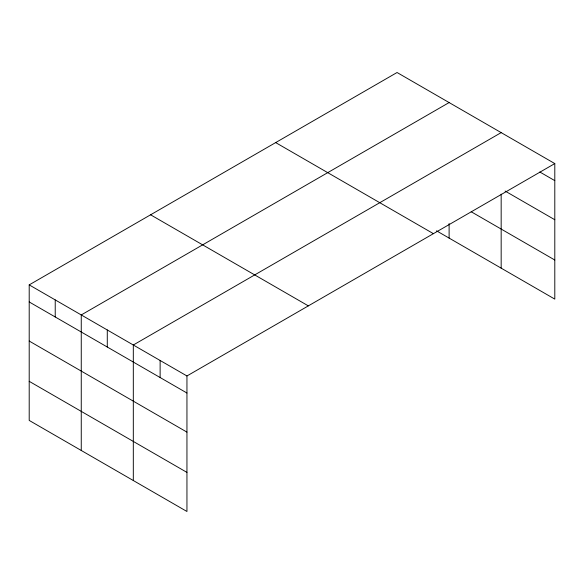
<?xml version="1.0" encoding="UTF-8"?>
<svg xmlns="http://www.w3.org/2000/svg" width="584" height="584" viewBox="0 0 584 584"><rect width="100%" height="100%" fill="white"/><g stroke="black" fill="none" stroke-linecap="round" stroke-linejoin="round"><path stroke-width="0.88" d="M554.8 163.578L397.054 72.511L29.2 284.89L29.2 420.422L186.946 511.489L186.946 375.965L554.8 163.578L554.8 299.11L436.489 230.804M449.111 102.565L81.256 314.944L81.256 450.476M501.167 132.619L133.313 344.998L133.313 480.53M539.813 171.988L554.8 180.638M505.109 191.048L554.8 219.737M471.193 211.751L554.8 260.019M275.663 142.591L433.408 233.666M150.592 214.802L308.337 305.877M29.2 284.89L186.946 375.965M29.2 301.95L186.946 393.017M29.2 341.041L186.946 432.116M29.2 381.323L186.946 472.398M501.167 194.143L501.167 268.144M449.111 223.548L449.111 238.089M160.125 360.481L160.125 377.541M107.281 329.967L107.281 347.027M55.225 299.913L55.225 316.973"/></g></svg>
